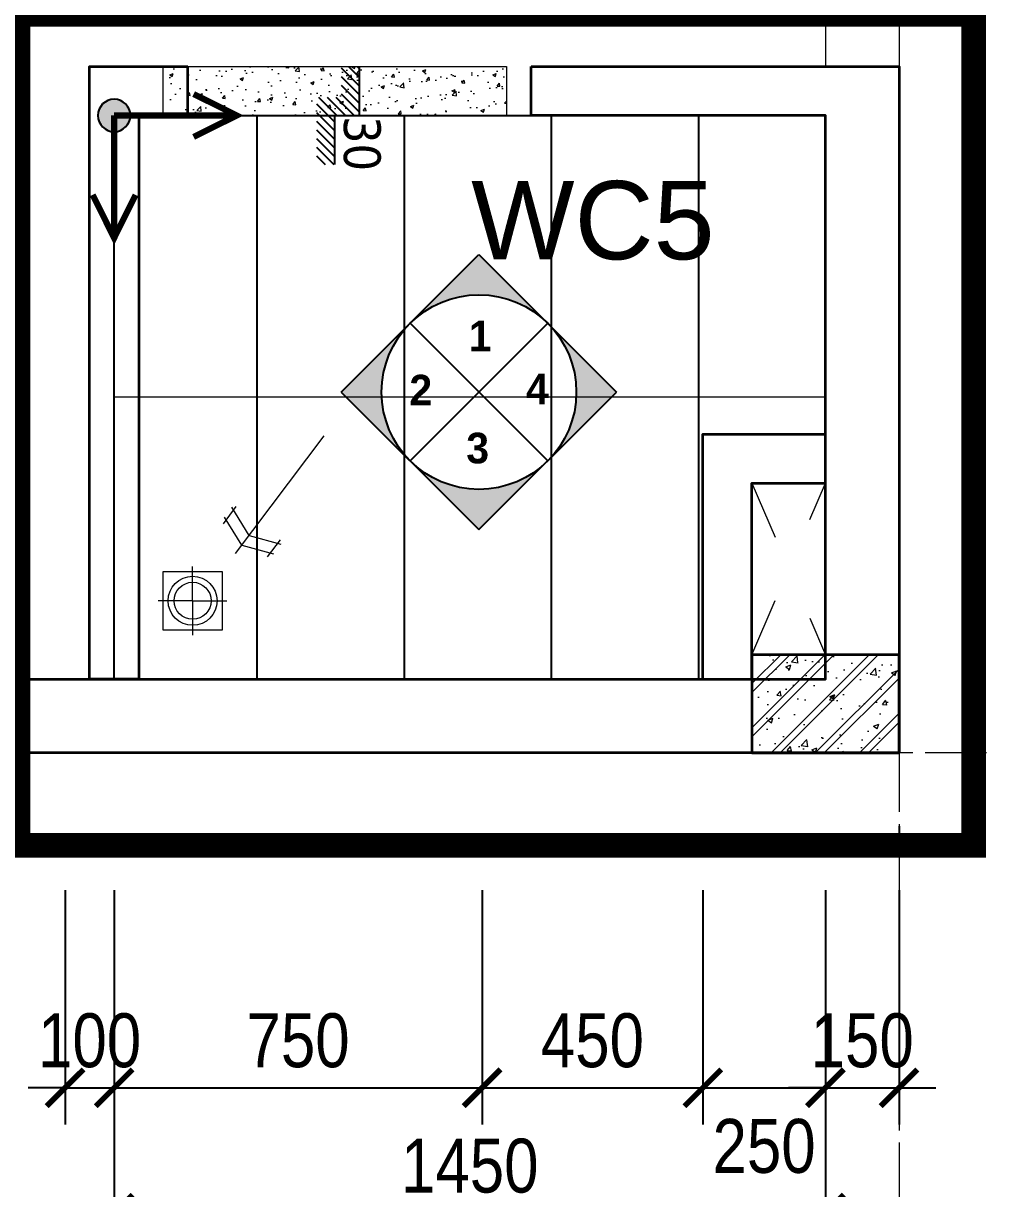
# Model space of a CAD drawing. Header units: inches. Extents: x 236662 to 497023, y -248575 to 81795.
# Drawn here: x 289323 to 291289, y -227808 to -225431 of the extents above; entities that cross this region are included whole.
import ezdxf
from ezdxf.enums import TextEntityAlignment as Align
from ezdxf.xclip import XClip

# ---------------------------------------------------------------- set-up
doc = ezdxf.new("R2010")
doc.units = ezdxf.units.IN
doc.header["$LTSCALE"] = 10
doc.header["$MEASUREMENT"] = 0
doc.header["$XCLIPFRAME"] = 2
for name, pattern in [('ACAD_ISO02W100', [15, 12, -3]), ('ACAD_ISO03W100', [30, 12, -18]), ('CENTER', [2, 1.25, -0.25, 0.25, -0.25]), ('DASHED2', [0.375, 0.25, -0.125])]:
    doc.linetypes.add(name, pattern=pattern)
for name, color, linetype in [('01. HP_TEXT', 9, 'Continuous'), ('04. HP_CUA', 153, 'Continuous'), ('07. HP_KY HIEU', 43, 'Continuous'), ('08. HP_DIM', 118, 'Continuous'), ('12. HP_NET KHUAT', 25, 'ACAD_ISO03W100'), ('hach', 7, 'Continuous')]:
    doc.layers.add(name, color=color, linetype=linetype)
for name, color, linetype, lineweight in [('02. HP_BE TONG', 1, 'Continuous', 35), ('03. HP_TUONG', 2, 'Continuous', 35), ('05. HP_TRUC', 251, 'CENTER', 5), ('06. HP_THAY 1', 134, 'Continuous', 15), ('06. HP_THAY 2', 147, 'Continuous', 13), ('09_HP_HATCH', 8, 'Continuous', 5), ('14. HP_OPENING', 250, 'ACAD_ISO03W100', 5), ('9', 8, 'Continuous', 5), ('GHICHU', 7, 'Continuous', 9), ('N KHUAT', 8, 'Continuous', 5)]:
    doc.layers.add(name, color=color, linetype=linetype, lineweight=lineweight)
doc.styles.add('AVO', font='VNI-Avo-Bold.TTF')
doc.styles.add('BAOANNOTE', font='Arial.ttf', dxfattribs={"width": 0.8})
doc.styles.get("Standard").update_dxf_attribs({"font": 'Arial.ttf'})
doc.styles.add('Tahoma', font='Tahoma.ttf')
doc.styles.add('TEXT (none)', font='Arial.ttf')
doc.styles.add('text2', font='VHELVCN.TTF')
doc.dimstyles.new('AL-100', dxfattribs={"dimtxt": 220, "dimasz": 150, "dimexe": 150, "dimexo": 150, "dimgap": 80, "dimtad": 1, "dimdec": 0, "dimzin": 9, "dimtxsty": 'text2', "dimblk": 'ARCHTICK', "dimcen": 1, "dimdle": 150, "dimclrd": 256, "dimclre": 256, "dimclrt": 7, "dimadec": 0, "dimazin": 0, "dimtfac": 1, "dimtdec": 0, "dimtix": 1, "dimtmove": 2, "dimatfit": 3, "dimldrblk": 'ARCHTICK', "dimfxl": 1, "dimtolj": 1, "dimtzin": 0, "dimlwd": -1, "dimlwe": -1, "dimarcsym": 0})
doc.dimstyles.new('AL-100 (1-50)', dxfattribs={"dimscale": 0.5, "dimtxt": 220, "dimasz": 150, "dimexe": 150, "dimexo": 150, "dimgap": 80, "dimtad": 1, "dimdec": 0, "dimzin": 9, "dimtxsty": 'text2', "dimblk": 'ARCHTICK', "dimcen": 1, "dimdle": 150, "dimclrd": 256, "dimclre": 256, "dimclrt": 7, "dimadec": 0, "dimazin": 0, "dimtfac": 1, "dimtdec": 0, "dimtix": 1, "dimtmove": 2, "dimatfit": 3, "dimldrblk": 'ARCHTICK', "dimfxl": 1, "dimtolj": 1, "dimtzin": 0, "dimlwd": -1, "dimlwe": -1, "dimarcsym": 0})

# ---------------------------------------------------------------- blocks, each defined once
blk = doc.blocks.new('Level mark - Plan 2')
blk.add_lwpolyline([(12.52534868701946, 0.4000000000000022), (12.52534868701946, 3.600000000000004), (4.641523464083547, 3.600000000000004), (4.641523464083547, 0.4000000000000022)], close=True)
at = {"style": 'BAOANNOTE', "flags": 8}
blk.add_attdef('FL%%P0.000', text='', height=2, dxfattribs=at).set_placement((9, 2.000000000000003), align=Align.MIDDLE_CENTER)
blk = doc.blocks.new('_ArchTick')
at = {"color": 0, "linetype": 'ByBlock', "const_width": 0.15}
blk.add_lwpolyline([(-0.5, -0.5), (0.5, 0.5)], dxfattribs=at)
blk = doc.blocks.new('*D1331')
at = {"layer": '08. HP_DIM', "transparency": 16777216}
for p, q in [((-9550.000000000584, -3750), (-9550.000000000584, -4615.964953307645)), ((-5450.000000000581, -3750), (-5450.000000000581, -4615.964953307645)), ((-9700.000000000584, -4465.964953307644), (-5300.000000000582, -4465.964953307644))]:
    blk.add_line(p, q, dxfattribs=at)
at = {"layer": 'Defpoints', "color": 0, "transparency": 16777216}
for p in [(-9550.000000000584, -3600), (-5450.000000000581, -3600), (-5450.000000000581, -4465.964953307644)]:
    blk.add_point(p, dxfattribs=at)
at = {"layer": '08. HP_DIM', "transparency": 16777216, "xscale": 150, "yscale": 150, "zscale": 150, "rotation": 180}
blk.add_blockref('_ArchTick', (-9550.000000000584, -4465.964953307644), dxfattribs=at)
at = {"layer": '08. HP_DIM', "transparency": 16777216, "xscale": 150, "yscale": 150, "zscale": 150}
blk.add_blockref('_ArchTick', (-5450.000000000581, -4465.964953307644), dxfattribs=at)
at = {"layer": '08. HP_DIM', "color": 7, "transparency": 16777216, "insert": (-7500.000000000582, -4273.618286640978), "char_height": 220, "attachment_point": 5, "style": 'text2'}
blk.add_mtext('\\A1;4100', dxfattribs=at)
blk = doc.blocks.new('*D1332')
at = {"layer": '08. HP_DIM', "transparency": 16777216}
for p, q in [((-5450.000000000581, -3750), (-5450.000000000581, -4610.080679256586)), ((-9.2e-15, -3750), (-6.18e-14, -4610.080679256586)), ((-5600.000000000582, -4460.080679256585), (149.9999999999999, -4460.080679256585))]:
    blk.add_line(p, q, dxfattribs=at)
at = {"layer": 'Defpoints', "color": 0, "transparency": 16777216}
for p in [(-5450.000000000581, -3600), (0, -3600), (-5.27e-14, -4460.080679256585)]:
    blk.add_point(p, dxfattribs=at)
at = {"layer": '08. HP_DIM', "transparency": 16777216, "xscale": 150, "yscale": 150, "zscale": 150, "rotation": 180}
blk.add_blockref('_ArchTick', (-5450.000000000581, -4460.080679256585), dxfattribs=at)
at = {"layer": '08. HP_DIM', "transparency": 16777216, "xscale": 150, "yscale": 150, "zscale": 150}
blk.add_blockref('_ArchTick', (-5.27e-14, -4460.080679256585), dxfattribs=at)
at = {"layer": '08. HP_DIM', "color": 7, "transparency": 16777216, "insert": (-2725.000000000291, -4267.734012589919), "char_height": 220, "attachment_point": 5, "style": 'text2'}
blk.add_mtext('\\A1;5450', dxfattribs=at)
blk = doc.blocks.new('*D1333')
at = {"layer": '08. HP_DIM', "transparency": 16777216}
for p, q in [((-14999.99999999994, -3750), (-14999.99999999994, -5072.91473308351)), ((-9.2e-15, -3750), (-9.02e-14, -5072.91473308351)), ((-15149.99999999994, -4922.91473308351), (149.9999999999999, -4922.91473308351))]:
    blk.add_line(p, q, dxfattribs=at)
at = {"layer": 'Defpoints', "color": 0, "transparency": 16777216}
for p in [(-14999.99999999994, -3600), (0, -3600), (-8.100000000000001e-14, -4922.91473308351)]:
    blk.add_point(p, dxfattribs=at)
at = {"layer": '08. HP_DIM', "transparency": 16777216, "xscale": 150, "yscale": 150, "zscale": 150, "rotation": 180}
blk.add_blockref('_ArchTick', (-14999.99999999994, -4922.91473308351), dxfattribs=at)
at = {"layer": '08. HP_DIM', "transparency": 16777216, "xscale": 150, "yscale": 150, "zscale": 150}
blk.add_blockref('_ArchTick', (-8.100000000000001e-14, -4922.91473308351), dxfattribs=at)
at = {"layer": '08. HP_DIM', "color": 7, "transparency": 16777216, "insert": (-8000.000000000524, -4730.568066416831), "char_height": 220, "attachment_point": 5, "style": 'text2'}
blk.add_mtext('\\A1;15000', dxfattribs=at)
blk = doc.blocks.new('*D1334')
at = {"layer": '08. HP_DIM', "transparency": 16777216}
for p, q in [((-14999.99999999994, -3750), (-14999.99999999994, -4615.964953307645)), ((-9550.000000000584, -3750), (-9550.000000000584, -4615.964953307645)), ((-9400.000000000584, -4465.964953307644), (-15149.99999999994, -4465.964953307644))]:
    blk.add_line(p, q, dxfattribs=at)
at = {"layer": 'Defpoints', "color": 0, "transparency": 16777216}
for p in [(-14999.99999999994, -3600), (-9550.000000000584, -3600), (-14999.99999999994, -4465.964953307644)]:
    blk.add_point(p, dxfattribs=at)
at = {"layer": '08. HP_DIM', "transparency": 16777216, "xscale": 150, "yscale": 150, "zscale": 150, "rotation": 180}
blk.add_blockref('_ArchTick', (-14999.99999999994, -4465.964953307644), dxfattribs=at)
at = {"layer": '08. HP_DIM', "transparency": 16777216, "xscale": 150, "yscale": 150, "zscale": 150}
blk.add_blockref('_ArchTick', (-9550.000000000584, -4465.964953307644), dxfattribs=at)
at = {"layer": '08. HP_DIM', "color": 7, "transparency": 16777216, "insert": (-12275.00000000026, -4273.618286640978), "char_height": 220, "attachment_point": 5, "style": 'text2'}
blk.add_mtext('\\A1;5450', dxfattribs=at)
blk = doc.blocks.new('COT')
at = {"layer": '09_HP_HATCH'}
h = blk.add_hatch(dxfattribs=at)
h.set_pattern_fill('CHAU-01', color=256, scale=15, pattern_type=2)
h.set_pattern_definition([(50, (-55276.96531282458, -37444.20155818248), (107.589027390113, -9.412820247389265), [11.25, -123.75]), (355, (-55276.96531282458, -37444.20155818248), (-20.81270004195, 112.8288200550017), [9, -99]), (100.4514, (-55267.99956082458, -37444.98595918248), (86.77640725710323, 103.415931309143), [9.5610285, -105.1713168]), (46.1842, (-55276.96531282458, -37414.20155818248), (160.0861572938466, -24.82785214935271), [16.875, -185.625]), (96.6356, (-55263.62480107458, -37416.27055423248), (140.1994058323055, 146.1176806350662), [14.3415432, -157.75695]), (351.1842000000001, (-55276.96531282458, -37414.20155818248), (140.1992917700441, 146.1177901387987), [13.5, -148.5]), (21, (-55261.96531282458, -37421.70155818248), (89.53605781776925, -60.39283359980082), [11.25, -123.75]), (326, (-55261.96531282458, -37421.70155818248), (36.49729978823726, 108.7725067570279), [9, -99]), (71.45140000000002, (-55254.50397787459, -37426.73429908248), (126.0333942872235, 48.37957450649287), [9.5610285, -105.1713168]), (37.50000000000001, (-55276.96531282458, -37444.20155818248), (1.8239782975936, 49.93407807469672), [0, -97.8, 0, -100.5, 0, -99.375]), (7.499999999999999, (-55276.96531282458, -37444.20155818248), (39.46043061632229, 59.16175678235403), [0, -57.3, 0, -95.55, 0, -37.875]), (327.5, (-55310.41531282458, -37444.20155818248), (80.07336542586135, -3.383230760156963), [0, -37.5, 0, -117, 0, -155.25]), (317.5, (-55325.41531282458, -37444.20155818248), (87.47792540135794, 15.01574734984766), [0, -48.75, 0, -77.69999999999997, 0, -110.25]), (45, (-55276.96531282458, -37444.20155818248), (-45.07805730064239, 45.07805730064239), []), (45, (-55276.96531282458, -37425.82655818248), (-45.07805730064239, 45.07805730064239), [])])
h.paths.add_polyline_path([(0, -200), (300, -200), (300, 0), (0, 0)])
at = {"layer": '02. HP_BE TONG'}
blk.add_lwpolyline([(0, -200), (300, -200), (300, 0), (0, 0)], close=True, dxfattribs=at)
blk = doc.blocks.new('ádasdwdczxzc')
at = {"layer": '03. HP_TUONG'}
for p in [(-15000, 3599.999999999993), (-9750, 3599.999999999993), (-5550, 3599.999999999993), (-300, 3599.999999999993), (-15000, 199.9999999999927), (-9750, 199.9999999999927), (-5550, 199.9999999999927), (-300, 199.9999999999927)]:
    blk.add_blockref('COT', p, dxfattribs=at)
blk = doc.blocks.new('*D1335')
at = {"layer": '08. HP_DIM', "transparency": 16777216}
for p, q in [((1483.863737072679, 150.0000000000003), (1483.863737072679, -3750.000000000002)), ((149.9999999994179, 2.41e-14), (1633.863737072679, 2.627e-13)), ((149.9999999994179, -3600.000000000002), (1633.86373707268, -3600.000000000001))]:
    blk.add_line(p, q, dxfattribs=at)
at = {"layer": 'Defpoints', "color": 0, "transparency": 16777216}
for p in [(-5.820766e-10, 0), (-5.820766e-10, -3600.000000000002), (1483.863737072679, -3600.000000000001)]:
    blk.add_point(p, dxfattribs=at)
at = {"layer": '08. HP_DIM', "transparency": 16777216, "xscale": 150, "yscale": 150, "zscale": 150}
for p, rotation in [((1483.863737072679, 2.386e-13), 90), ((1483.863737072679, -3600.000000000001), 270)]:
    blk.add_blockref('_ArchTick', p, dxfattribs=dict(at, rotation=rotation))
at = {"layer": '08. HP_DIM', "color": 7, "transparency": 16777216, "insert": (1291.517070406012, -1800), "char_height": 220, "attachment_point": 5, "rotation": 90, "style": 'text2'}
blk.add_mtext('\\A1;3600', dxfattribs=at)
blk = doc.blocks.new('Step Symbol - Metric')
h = blk.add_hatch()
h.set_pattern_fill('_USER', color=0, angle=45, style=0, pattern_type=0)
h.set_pattern_definition([(45, (0, 4), (-0.7071067811865475, 0.7071067811865476), [])])
h.paths.add_polyline_path([(8, 0), (8, -3), (-3, -3), (-3, 1), (-8, 1), (-8, 4), (0, 4), (0, 0)])
at = {"color": 0}
blk.add_lwpolyline([(8, 0), (0, 0), (0, 4), (-8, 4)], dxfattribs=at)
blk.add_attdef('Step', (2, 2), '', height=3, dxfattribs=at)
blk = doc.blocks.new('*U1315')
for p, q in [((105, 100), (592.4999999999998, 100.0000000000082)), ((732.4999999999999, 100.0000000000082), (1219.999999999999, 100.0000000000163)), ((105, 65), (592.4999999999998, 65.00000000000819)), ((732.4999999999999, 65.00000000000819), (1219.999999999999, 65.00000000001637)), ((50, 0), (1275, 1.63709e-11))]:
    blk.add_line(p, q)
for points in [[(50, 65), (50, 0), (0, 0), (0, 100), (35, 100), (35, 65)], [(95, 78.5), (105, 78.5), (105, 65), (35, 65), (35, 100), (105, 100), (105, 86.5), (95, 86.5)], [(662.4999999999999, 65.00000000000819), (592.4999999999998, 65.00000000000819), (592.4999999999998, 78.50000000000819), (602.4999999999998, 78.50000000000819), (602.4999999999998, 86.50000000000819), (592.4999999999998, 86.50000000000819), (592.4999999999998, 100.0000000000082), (662.4999999999999, 100.0000000000082)], [(722.4999999999997, 78.50000000000819), (732.4999999999999, 78.50000000000819), (732.4999999999999, 65.00000000000819), (662.4999999999999, 65.00000000000819), (662.4999999999999, 100.0000000000082), (732.4999999999999, 100.0000000000082), (732.4999999999999, 86.50000000000819), (722.4999999999997, 86.50000000000819)], [(1290, 65.00000000001637), (1219.999999999999, 65.00000000001637), (1219.999999999999, 78.50000000001637), (1229.999999999999, 78.50000000001637), (1229.999999999999, 86.50000000001639), (1219.999999999999, 86.50000000001639), (1219.999999999999, 100.0000000000163), (1290, 100.0000000000163)], [(1275, 65.00000000001637), (1275, 1.63709e-11), (1325, 1.63709e-11), (1325, 100.0000000000163), (1290, 100.0000000000163), (1290, 65.00000000001637)]]:
    blk.add_lwpolyline(points, close=True)
at = {"color": 8}
for points in [[(95, 86.5), (95, 78.5), (602.4999999999998, 78.50000000000819), (602.4999999999998, 86.50000000000819)], [(722.4999999999997, 86.50000000000819), (722.4999999999997, 78.50000000000819), (1229.999999999999, 78.50000000001637), (1229.999999999999, 86.50000000001639)]]:
    blk.add_lwpolyline(points, close=True, dxfattribs=at)
blk = doc.blocks.new('*D874')
at = {"layer": '08. HP_DIM', "transparency": 16777216}
for p, q in [((289408.5469782702, -227199.2480969434), (289408.5469782702, -227677.2041119646)), ((289508.5469782701, -227199.2480969434), (289508.5469782701, -227677.2041119646)), ((289408.5469782702, -227602.2041119646), (289333.5469782702, -227602.2041119646)), ((289408.5469782702, -227602.2041119646), (289508.5469782701, -227602.2041119646)), ((289508.5469782701, -227602.2041119646), (289583.5469782701, -227602.2041119646))]:
    blk.add_line(p, q, dxfattribs=at)
at = {"layer": 'Defpoints', "color": 0, "transparency": 16777216}
for p in [(289408.5469782702, -227124.2480969434), (289508.5469782701, -227124.2480969434), (289508.5469782701, -227602.2041119646)]:
    blk.add_point(p, dxfattribs=at)
at = {"layer": '08. HP_DIM', "transparency": 16777216, "xscale": 75, "yscale": 75, "zscale": 75}
blk.add_blockref('_ArchTick', (289408.5469782702, -227602.2041119646), dxfattribs=at)
at = {"layer": '08. HP_DIM', "transparency": 16777216, "xscale": 75, "yscale": 75, "zscale": 75, "rotation": 180}
blk.add_blockref('_ArchTick', (289508.5469782701, -227602.2041119646), dxfattribs=at)
at = {"layer": '08. HP_DIM', "color": 7, "transparency": 16777216, "insert": (289458.5469782701, -227506.0307786313), "char_height": 110, "attachment_point": 5, "style": 'text2'}
blk.add_mtext('\\A1;100', dxfattribs=at)
blk = doc.blocks.new('*D875')
at = {"layer": '08. HP_DIM', "transparency": 16777216}
for p, q in [((289508.5469782701, -227199.2480969434), (289508.5469782701, -227677.2041119646)), ((290258.5469782758, -227199.2480969434), (290258.5469782758, -227677.2041119646)), ((289433.5469782701, -227602.2041119646), (290333.5469782758, -227602.2041119646))]:
    blk.add_line(p, q, dxfattribs=at)
at = {"layer": 'Defpoints', "color": 0, "transparency": 16777216}
for p in [(289508.5469782701, -227124.2480969434), (290258.5469782758, -227124.2480969434), (290258.5469782758, -227602.2041119646)]:
    blk.add_point(p, dxfattribs=at)
at = {"layer": '08. HP_DIM', "transparency": 16777216, "xscale": 75, "yscale": 75, "zscale": 75, "rotation": 180}
blk.add_blockref('_ArchTick', (289508.5469782701, -227602.2041119646), dxfattribs=at)
at = {"layer": '08. HP_DIM', "transparency": 16777216, "xscale": 75, "yscale": 75, "zscale": 75}
blk.add_blockref('_ArchTick', (290258.5469782758, -227602.2041119646), dxfattribs=at)
at = {"layer": '08. HP_DIM', "color": 7, "transparency": 16777216, "insert": (289883.5469782729, -227506.0307786313), "char_height": 110, "attachment_point": 5, "style": 'text2'}
blk.add_mtext('\\A1;750', dxfattribs=at)
blk = doc.blocks.new('*D864')
at = {"layer": '08. HP_DIM', "transparency": 16777216}
for p, q in [((290258.5469782758, -227199.2480969434), (290258.5469782758, -227677.2041119646)), ((290708.5469782777, -227199.2480969434), (290708.5469782777, -227677.2041119646)), ((290183.5469782758, -227602.2041119646), (290783.5469782777, -227602.2041119646))]:
    blk.add_line(p, q, dxfattribs=at)
at = {"layer": 'Defpoints', "color": 0, "transparency": 16777216}
for p in [(290258.5469782758, -227124.2480969434), (290708.5469782777, -227124.2480969434), (290708.5469782777, -227602.2041119646)]:
    blk.add_point(p, dxfattribs=at)
at = {"layer": '08. HP_DIM', "transparency": 16777216, "xscale": 75, "yscale": 75, "zscale": 75, "rotation": 180}
blk.add_blockref('_ArchTick', (290258.5469782758, -227602.2041119646), dxfattribs=at)
at = {"layer": '08. HP_DIM', "transparency": 16777216, "xscale": 75, "yscale": 75, "zscale": 75}
blk.add_blockref('_ArchTick', (290708.5469782777, -227602.2041119646), dxfattribs=at)
at = {"layer": '08. HP_DIM', "color": 7, "transparency": 16777216, "insert": (290483.5469782767, -227506.0307786313), "char_height": 110, "attachment_point": 5, "style": 'text2'}
blk.add_mtext('\\A1;450', dxfattribs=at)
blk = doc.blocks.new('*D865')
at = {"layer": '08. HP_DIM', "transparency": 16777216}
for p, q in [((290708.5469782777, -227199.2480969434), (290708.5469782777, -227677.2041119646)), ((290958.5469782777, -227199.2480969434), (290958.5469782777, -227677.2041119646)), ((290633.5469782777, -227602.2041119646), (291033.5469782777, -227602.2041119646))]:
    blk.add_line(p, q, dxfattribs=at)
at = {"layer": 'Defpoints', "color": 0, "transparency": 16777216}
for p in [(290708.5469782777, -227124.2480969434), (290958.5469782777, -227124.2480969434), (290958.5469782777, -227602.2041119646)]:
    blk.add_point(p, dxfattribs=at)
at = {"layer": '08. HP_DIM', "transparency": 16777216, "xscale": 75, "yscale": 75, "zscale": 75, "rotation": 180}
blk.add_blockref('_ArchTick', (290708.5469782777, -227602.2041119646), dxfattribs=at)
at = {"layer": '08. HP_DIM', "transparency": 16777216, "xscale": 75, "yscale": 75, "zscale": 75}
blk.add_blockref('_ArchTick', (290958.5469782777, -227602.2041119646), dxfattribs=at)
at = {"layer": '08. HP_DIM', "color": 7, "transparency": 16777216, "insert": (290833.5469782777, -227721.533784958), "char_height": 110, "attachment_point": 5, "style": 'text2'}
blk.add_mtext('\\A1;250', dxfattribs=at)
blk = doc.blocks.new('*D866')
at = {"layer": '08. HP_DIM', "transparency": 16777216}
for p, q in [((290958.5469782777, -227199.2480969434), (290958.5469782777, -227677.2041119646)), ((291108.5469782777, -227199.2480969434), (291108.5469782777, -227677.2041119646)), ((290958.5469782777, -227602.2041119646), (290883.5469782777, -227602.2041119646)), ((290958.5469782777, -227602.2041119646), (291108.5469782777, -227602.2041119646)), ((291108.5469782777, -227602.2041119646), (291183.5469782777, -227602.2041119646))]:
    blk.add_line(p, q, dxfattribs=at)
at = {"layer": 'Defpoints', "color": 0, "transparency": 16777216}
for p in [(290958.5469782777, -227124.2480969434), (291108.5469782777, -227124.2480969434), (291108.5469782777, -227602.2041119646)]:
    blk.add_point(p, dxfattribs=at)
at = {"layer": '08. HP_DIM', "transparency": 16777216, "xscale": 75, "yscale": 75, "zscale": 75}
blk.add_blockref('_ArchTick', (290958.5469782777, -227602.2041119646), dxfattribs=at)
at = {"layer": '08. HP_DIM', "transparency": 16777216, "xscale": 75, "yscale": 75, "zscale": 75, "rotation": 180}
blk.add_blockref('_ArchTick', (291108.5469782777, -227602.2041119646), dxfattribs=at)
at = {"layer": '08. HP_DIM', "color": 7, "transparency": 16777216, "insert": (291033.5469782777, -227506.0307786313), "char_height": 110, "attachment_point": 5, "style": 'text2'}
blk.add_mtext('\\A1;150', dxfattribs=at)
blk = doc.blocks.new('*D867')
at = {"layer": '08. HP_DIM', "transparency": 16777216}
for p, q in [((289508.5469782701, -227199.2480969434), (289508.5469782701, -227932.881685802)), ((290958.5469782777, -227199.2480969434), (290958.5469782777, -227932.881685802)), ((289433.5469782701, -227857.881685802), (291033.5469782777, -227857.881685802))]:
    blk.add_line(p, q, dxfattribs=at)
at = {"layer": 'Defpoints', "color": 0, "transparency": 16777216}
for p in [(289508.5469782701, -227124.2480969434), (290958.5469782777, -227124.2480969434), (290958.5469782777, -227857.881685802)]:
    blk.add_point(p, dxfattribs=at)
at = {"layer": '08. HP_DIM', "transparency": 16777216, "xscale": 75, "yscale": 75, "zscale": 75, "rotation": 180}
blk.add_blockref('_ArchTick', (289508.5469782701, -227857.881685802), dxfattribs=at)
at = {"layer": '08. HP_DIM', "transparency": 16777216, "xscale": 75, "yscale": 75, "zscale": 75}
blk.add_blockref('_ArchTick', (290958.5469782777, -227857.881685802), dxfattribs=at)
at = {"layer": '08. HP_DIM', "color": 7, "transparency": 16777216, "insert": (290233.5469782739, -227761.7083524687), "char_height": 110, "attachment_point": 5, "style": 'text2'}
blk.add_mtext('\\A1;1450', dxfattribs=at)
blk = doc.blocks.new('DINHVIGACH')
at = {"linetype": 'Continuous'}
h = blk.add_hatch(color=256, dxfattribs=at)
edge = h.paths.add_edge_path()
edge.add_ellipse((0, 0), major_axis=(132.5006134240626, 0.003398560504562401), ratio=0.9999999985443762, start_angle=-0.0014696020534756826, end_angle=359.9985303979465, ccw=False)
at = {"const_width": 50}
for points in [[(648.1379094845253, 175.0563101671431), (1000.00000145529, 0), (648.1379094845253, -175.0563101671431)], [(0, 0), (1000.00000145529, 0)], [(0, -999.99999999968), (0, 0)], [(-175.0563104219545, -648.1379085410881), (0, -999.99999999968), (175.0563104219545, -648.1379085410881)]]:
    blk.add_lwpolyline(points, dxfattribs=at)
at = {"extrusion": (0, 0, -0.9999999999999999)}
blk.add_ellipse((0, 0), major_axis=(132.5006134240513, 0.003398560504562001), ratio=0.9999999985443762, start_param=2.56493945268e-05, end_param=6.283210956574111, dxfattribs=at)
blk = doc.blocks.new('Pheuthu')
at = {"color": 8}
for q in [(0, 70), (-70, 0), (70, 0), (0, -70)]:
    blk.add_line((0, 0), q, dxfattribs=at)
for points in [[(87.57031599101504, 96.62857727607731), (268.2870210277148, 336.7199783926544)], [(62.68169111248996, 157.0977087162229), (88.99204504831353, 192.0523618510346)], [(115.1406319824835, 133.2571545520026), (80.23990118123206, 190.8174619656503)], [(100.1061440180702, 113.2830670462364), (65.20541321774557, 170.8433744597919)], [(115.1406319824835, 133.2571545520026), (180.1103387088082, 115.6450221497924)], [(152.5650848880638, 89.4425128820161), (178.8754388238873, 124.3971660168277)], [(100.1061440180702, 113.2830670462364), (165.0758507453218, 95.67093464393423)]]:
    blk.add_lwpolyline(points)
blk.add_lwpolyline([(60, 60.0000000000291), (60, -59.9999999999709), (-60, -59.9999999999709), (-60, 60.0000000000291)], close=True)
at = {"color": 8, "linetype": 'Continuous'}
for radius in [50, 37.73745916964453]:
    blk.add_circle((0, 0), radius, dxfattribs=at)
blk = doc.blocks.new('HUONG NHIN')
at = {"layer": '09_HP_HATCH', "linetype": 'Continuous'}
h = blk.add_hatch(color=256, dxfattribs=at)
h.paths.add_polyline_path([(0, 1122.532015133649), (-561.2660075668244, 561.2660075667081, -0.4142135623730951), (561.2660075668244, 561.2660075667081)])
h.paths.add_polyline_path([(-561.2660075668244, 561.2660075667081), (-1122.532015133649, 0), (-561.2660075668244, -561.2660075669409, -0.198912367379658), (-793.75, -1.164153e-10, -0.198912367379658)])
h.paths.add_polyline_path([(561.2660075668244, -561.2660075669409, -0.4142135623730951), (-561.2660075668244, -561.2660075669409), (0, -1122.532015133649)])
h.paths.add_polyline_path([(561.2660075668244, 561.2660075667081, -0.198912367379658), (793.75, -1.164153e-10, -0.198912367379658), (561.2660075668244, -561.2660075669409), (1122.532015133649, 0)])
at = {"linetype": 'Continuous'}
for points in [[(-1122.532015133649, 0), (0, 1122.532015133649)], [(0, 1122.532015133649), (1122.532015133649, 0)], [(-561.2660075668244, -561.2660075668244), (561.2660075668244, 561.2660075668244)], [(-561.2660075668244, 561.2660075668244), (561.2660075668244, -561.2660075668244)], [(-1122.532015133649, 0), (0, -1122.532015133649)], [(0, -1122.532015133649), (1122.532015133649, 0)]]:
    blk.add_lwpolyline(points, dxfattribs=at)
blk.add_circle((0, -1.164153e-10), 793.75, dxfattribs=at)
at = {"layer": '01. HP_TEXT', "linetype": 'Continuous', "style": 'AVO'}
blk.add_attdef('1', text='', height=250, dxfattribs=at).set_placement((9.59039823524654, 332.2937647502404), align=Align.CENTER)
for tag, p in [('2', (-567.5169786517507, -108.9565099842148)), ('3', (383.1455307849683, -100.4108153268462)), ('4', (-103.6804298111237, -581.458198807435))]:
    blk.add_attdef(tag, p, '', height=250, dxfattribs=at)
blk = doc.blocks.new('mb tang 4')
at = {"layer": '07. HP_KY HIEU'}
h = blk.add_hatch(color=256, dxfattribs=at)
h.dxf.hatch_style = 1
edge = h.paths.add_edge_path()
edge.add_arc((-8950.000000009952, -2500), 25, 0, 360)
at = {"layer": '09_HP_HATCH'}
h = blk.add_hatch(dxfattribs=at)
h.set_pattern_fill('AR-RROOF', color=256, scale=200, angle=45)
h.set_pattern_definition([(45, (-119701.9037364927, -32749.67108508817), (169.7056274847714, 452.5483399593904), [3000, -400, 1000, -200]), (45, (-119584.5240108157, -32490.87000317389), (-329.5117600329312, 46.66904755831214), [600, -66, 1200, -150]), (45, (-119751.4012111757, -32558.7522541678), (640.6387437550121, 830.1433611130068), [1600, -280, 800, -200])])
h.paths.add_polyline_path([(-149.9999999994179, -150), (-149.9999999994179, -1400.000000001513), (-850.0000000066358, -1400.000000001513), (-850.0000000066358, -150)])
at = {"layer": '03. HP_TUONG'}
for p, q in [((-10800.00000000669, -1120.0000040062), (-10800.00000000623, -1220.0000040062)), ((-5550.00000001007, -1742.500000002153), (-5450.000000010186, -1742.500000001571)), ((-1450.000000008207, -2300.000000003958), (-1450.000000006752, -2200.000000007334)), ((-750.0000000082654, -2300.000000002678), (-750.0000000067522, -2200.000000005879))]:
    blk.add_line(p, q, dxfattribs=at)
for points in [[(-4350.000000000523, 0), (-15000, 0), (-14999.99999999988, -1000), (-14899.99999999994, -1000), (-14900.00000000006, -150), (-4350.000000000523, -150)], [(-13399.9999999706, -665.0000000012877), (-13299.9999999706, -665.0000000012877), (-13299.99999996676, -150.0000000011059), (-13399.99999996676, -150.0000000011059)], [(-5550.000000035448, -150), (-5450.000000035448, -150), (-5450.000000035448, -450.0000000001164), (-5550.000000035448, -450.0000000001164)], [(-14900.00000000058, -1200), (-14800.00000000058, -1200), (-14800.00000000058, -1000), (-15000.00000000058, -1000), (-15000.00000000058, -1100)], [(-5550.000000020955, -1150.000000000465), (-5450.000000002154, -1150.000000000465), (-5449.999999999011, -1742.500000001571), (-5550.000000017812, -1742.500000001571)], [(-13399.99999998376, -2934.999999999826), (-13299.99999998376, -2934.999999999826), (-13299.99999996676, -3450), (-13399.99999996676, -3450)], [(-14900.00000000058, -3250), (-14800.00000000058, -3250), (-14800.00000000058, -3450), (-15000.00000000058, -3450), (-15000.00000000058, -3350)]]:
    blk.add_lwpolyline(points, close=True, dxfattribs=at)
for points in [[(-10999.99999999994, -3450.000003999099), (-11000.00000000855, -1120.000004007015), (-10800.00000000669, -1120.0000040062)], [(-9549.999986745883, -1220.000004002592), (-10100.00000000739, -1220.000004017202), (-10100.00000000739, -1120.000182515301), (-9450.00000000332, -1120.000182499178), (-9450.000000000524, -3449.999996000959), (-9549.999986737792, -3450.000003999099), (-9549.99998674047, -1220.000004002592)], [(-10899.99999999994, -3450.000003999099), (-10900.0000000082, -1220.000004006608), (-10800.00000000623, -1220.0000040062)], [(-750.0000000067522, -2200.000000005879), (0, -2200.000000004307), (0, -3600), (-15000, -3600), (-14999.99999999994, -3450), (-14849.99999999994, -3450), (-14850, -3450), (-150, -3450), (-150, -2300.000000001514), (-750.0000000082654, -2300.000000002678)], [(-1550.000000008265, -2300.000000004075), (-1550.000000008265, -2300.000000005588), (-1550.000000008207, -2300.000000007567), (-1550.000000007625, -3449.999999999767), (-1650.000000007509, -3450.000000000291), (-1650.000000008673, -2200.000000007742), (-1450.000000006752, -2200.000000007334)], [(-1450.000000008207, -2300.000000003958), (-1550.000000009255, -2300.000000004075)], [(-9850, -3450), (-9850.000000002154, -2950.000000000058), (-9550.000000007685, -2949.999999998953)], [(-400, -3450), (-400, -2950), (-150, -2950)], [(-9749.99999999942, -3449.999999999593), (-9750.000000001164, -3050.000000000291), (-9550.000000007336, -3049.999999999534)], [(-300, -3450), (-300, -3050), (-150, -3050)], [(-5550.000000009022, -3067.499999935884), (-5550.000000000582, -3450.000000001514), (-5449.999999996332, -3450.000000001514), (-5450.000000004831, -3067.50000001464), (-5550.000000009022, -3067.499999935884)]]:
    blk.add_lwpolyline(points, dxfattribs=at)
at = {"layer": '06. HP_THAY 1'}
for p, q in [((-8499.999999996218, -200), (-8499.999999996218, -1250)), ((-6500.000000002155, -1250), (-6500.000000002155, -200)), ((-8499.999999996218, -1250), (-6500.000000002155, -1250))]:
    blk.add_line(p, q, dxfattribs=at)
for points in [[(-15900, 30), (-16280, 30), (-16280, -2780), (-15900, -2780)], [(-15900, 0), (-15000.00000000011, 0), (-15000.00000000011, -100), (-15900, -100)], [(-9450.000000000584, -200), (-5550.000000035448, -200), (-5550.000000035448, -150), (-9450.000000000584, -150)], [(-5550.000000017812, -1742.500000001571), (-5450.000000013038, -1742.499999975494), (-5450.000000013038, -3067.499999988504), (-5550.000000017812, -3067.50000001464)], [(-6450.000000002038, -2200.000000012456), (-6450.000000002038, -2550), (-8549.999999995984, -2550), (-8549.999999995984, -2200.000000012456)], [(-8499.999999995982, -2250.000000012457), (-6500.000000002038, -2250.000000012457), (-6500.000000002038, -2500), (-8499.999999995982, -2500)], [(-16150, -2750), (-16050, -2750), (-16050, -3450), (-16150, -3450)], [(-16230, -3420), (-15000.00000000058, -3420), (-15000.00000000058, -3630), (-16230, -3630)]]:
    blk.add_lwpolyline(points, close=True, dxfattribs=at)
for points in [[(-4350.000000000523, 1.164153e-10), (0, 0), (0, -2200.000000004307)], [(-4350.000000000523, -149.9999999998836), (-150, -150), (-150, -2200.000000004307)], [(-8549.999999996217, -200), (-8549.999999996217, -1300), (-6450.000000002155, -1300), (-6450.00000000227, -200)]]:
    blk.add_lwpolyline(points, dxfattribs=at)
at = {"layer": '06. HP_THAY 2'}
for p, q in [((-9450.00000000332, -1120.000182499178), (-9450.00000000332, -150)), ((-8500.000000002852, -1300), (-8500.000000007974, -2200.000000012456)), ((-750.0000000082654, -2300.000000002678), (-1450.000000008207, -2300.000000003958))]:
    blk.add_line(p, q, dxfattribs=at)
for points in [[(-850.0000000066358, -150), (-149.9999999994179, -150), (-149.9999999994179, -1400.000000001513), (-850.0000000066358, -1400.000000001513)], [(-5550.000000035448, -450.0000000001164), (-5450.000000002154, -450.0000000001164), (-5450.000000002154, -1150.000000000465), (-5550.000000035448, -1150.000000000465)], [(-13299.9999999706, -665.0000000012877), (-13399.99999993568, -665.0000000012877), (-13399.99999993568, -2934.999999999826), (-13299.9999999706, -2934.999999999826)], [(-8250.000000002037, -2200), (-8250.000000002037, -1300), (-8000.000000002037, -1300), (-8000.000000002037, -2200)], [(-8000.000000002037, -2200), (-8000.000000002037, -1300), (-7750.000000002038, -1300), (-7750.000000002038, -2200)], [(-7750.000000002038, -2200), (-7750.000000002038, -1300), (-7500.000000002038, -1300), (-7500.000000002038, -2200)], [(-7500.000000002038, -2200), (-7500.000000002038, -1300), (-7250.000000002038, -1300), (-7250.000000002038, -2200)], [(-7250.000000002038, -2200), (-7250.000000002038, -1300), (-7000.000000002038, -1300), (-7000.000000002038, -2200)], [(-7000.000000002038, -2200), (-7000.000000002038, -1300), (-6750.000000002038, -1300), (-6750.000000002038, -2200)], [(-6750.000000002038, -2199.99999998766), (-6750.000000002038, -1299.99999998766), (-6500.000000002038, -1299.99999998766), (-6500.000000002038, -2199.99999998766)], [(-6450.000000002038, -2250), (-5550.000000002037, -2250), (-5550.000000002037, -2500), (-6450.000000002038, -2500)], [(-8500.000000002037, -3450), (-8500.000000002037, -2550), (-8250.000000002037, -2550), (-8250.000000002037, -3450)], [(-8250.000000002037, -3450), (-8250.000000002037, -2550), (-8000.000000002037, -2550), (-8000.000000002037, -3450)], [(-8000.000000002037, -3450), (-8000.000000002037, -2550), (-7750.000000002038, -2550), (-7750.000000002038, -3450)], [(-7750.000000002038, -3450), (-7750.000000002038, -2550), (-7500.000000002038, -2550), (-7500.000000002038, -3450)], [(-7500.000000002038, -3450), (-7500.000000002038, -2550), (-7250.000000002038, -2550), (-7250.000000002038, -3450)], [(-7250.000000002038, -3450), (-7250.000000002038, -2550), (-7000.000000002038, -2550), (-7000.000000002038, -3450)], [(-7000.000000002038, -3450), (-7000.000000002038, -2550), (-6750.000000002038, -2550), (-6750.000000002038, -3450)], [(-6750.000000002038, -3450), (-6750.000000002038, -2550), (-6500.000000002038, -2550), (-6500.000000002038, -3450)]]:
    blk.add_lwpolyline(points, close=True, dxfattribs=at)
for points in [[(-6450.000000002038, -2199.99999998766), (-6450.000000002038, -2250), (-5550.000000002037, -2250), (-5550.000000002037, -1150.000000000465)], [(-6500.000000001688, -1299.99999998766), (-6500.000000001396, -2199.99999998766)], [(-8550.000000006054, -2500), (-9450.000000006054, -2500), (-9450.000000006054, -3450.000000000233), (-8500.000000006054, -3450.000000000233), (-8500.000000006054, -2550.000000000233)], [(-6450.000000002038, -2500), (-5550.000000002037, -2500), (-5550.000000002037, -3450), (-6500.000000002038, -3450), (-6500.000000002038, -2550)], [(-6450.000000002038, -2500), (-6450.000000002038, -2550), (-6500.000000002038, -2550)]]:
    blk.add_lwpolyline(points, dxfattribs=at)
at = {"layer": '07. HP_KY HIEU', "linetype": 'DASHED2'}
blk.add_lwpolyline([(-8949.999999999825, -1750), (-8950.000000017753, -3000), (-6050.000000002037, -3000), (-6050.000000002037, -1750)], close=True, dxfattribs=at)
at = {"layer": '07. HP_KY HIEU'}
for points in [[(-6951.723592167082, -2187.263058645302), (-7328.084569587548, -2939.139393523801), (-7483.278209128126, -2849.538303958543), (-7234.875870234974, -3136.101548799023), (-7390.06950977567, -3046.500459233765), (-7859.790131135553, -3860.080440791906)], [(-6935.002847431286, -2196.916785119567), (-7321.017551325901, -2965.513864733919), (-7393.440460922953, -2923.700478382583), (-7145.038122029801, -3210.263723223121), (-7383.002491514024, -3072.874930443882), (-7843.069386399642, -3869.734167266172)]]:
    blk.add_lwpolyline(points, dxfattribs=at)
blk.add_circle((-8950.000000009952, -2500), 25, dxfattribs=at)
at = {"layer": '12. HP_NET KHUAT'}
blk.add_line((-4350.000000000523, -150), (-4350.000000000523, -3450), dxfattribs=at)
for points in [[(-16250, 0), (-15930, 0), (-15930, -2750), (-16250, -2750)], [(-16200, -3450), (-15000.00000000058, -3450), (-15000.00000000058, -3600), (-16200, -3600)]]:
    blk.add_lwpolyline(points, close=True, dxfattribs=at)
blk.add_lwpolyline([(-150.0000000087311, -1200.000000001513), (-650.0000000072177, -1200.000000002619), (-650.0000000072177, -150), (-550.0000000067521, -150), (-550.0000000067521, -1100.000000006053), (-150.0000000090804, -1100.000000005006)], dxfattribs=at)
at = {"layer": '14. HP_OPENING'}
for p, q in [((-8499.999999996218, -200), (-6500.000000002155, -1250)), ((-8499.999999996218, -1250), (-6500.000000002038, -200)), ((-8499.999999995982, -2250.000000012457), (-6500.000000002038, -2500)), ((-8499.999999995982, -2500), (-6500.000000002038, -2250.000000012457)), ((-9750.000000001164, -3050.000000000291), (-9550.000000000584, -3400)), ((-9749.999999999653, -3400), (-9550.000000007336, -3049.999999999534)), ((-300, -3050), (-150.0000000005821, -3400)), ((-300, -3400), (-150, -3050))]:
    blk.add_line(p, q, dxfattribs=at)
at = {"layer": 'N KHUAT', "linetype": 'Continuous', "const_width": 20}
blk.add_lwpolyline([(-8446.403161162569, -1865.525466363877), (-8500.000000007509, -1750), (-8439.413970755473, -1646.033781945705)], dxfattribs=at)
ref = blk.add_blockref('Level mark - Plan 2', (-3983.957031298429, -1789.06049325352), dxfattribs=dict(xscale=100, yscale=100, zscale=100))
ref.add_attrib('FL%%P0.000', 'FL:+9.761', dxfattribs={"height": 100, "style": 'BAOANNOTE'}).set_placement((-3083.957031298429, -1589.060493253521), align=Align.MIDDLE_CENTER)
ref = blk.add_blockref('Level mark - Plan 2', (-15669.25067923916, -2244.561779265699), dxfattribs=dict(xscale=100, yscale=100, zscale=100))
ref.add_attrib('FL%%P0.000', 'FL:+11.250', dxfattribs={"height": 100, "style": 'BAOANNOTE'}).set_placement((-14769.25067923916, -2044.5617792657), align=Align.MIDDLE_CENTER)
ref = blk.add_blockref('Level mark - Plan 2', (-13134.83051085821, -2285.685162387264), dxfattribs=dict(xscale=100, yscale=100, zscale=100))
ref.add_attrib('FL%%P0.000', 'FL:+11.300', dxfattribs={"height": 100, "style": 'BAOANNOTE'}).set_placement((-12234.83051085821, -2085.685162387264), align=Align.MIDDLE_CENTER)
at = {"layer": '04. HP_CUA', "rotation": 90}
blk.add_blockref('*U1315', (-5450.000000013038, -3067.500000001572), dxfattribs=at)
at = {"layer": '07. HP_KY HIEU'}
ref = blk.add_blockref('Step Symbol - Metric', (-5450.000000035448, -869.1118587442907), dxfattribs=dict(at, xscale=12.5, yscale=12.5, zscale=12.5))
ref.add_attrib('Step', '50', (-5449.041674010747, -850.6897635544302), dxfattribs={"layer": '0', "color": 7, "height": 75, "style": 'Tahoma'})
ref = blk.add_blockref('Step Symbol - Metric', (-13399.99999996967, -1837.080267795536), dxfattribs=dict(at, xscale=-12.5, yscale=12.5, zscale=12.5))
ref.add_attrib('Step', '50', (-13514.28942068881, -1818.658172605676), dxfattribs={"layer": '0', "color": 7, "height": 75, "style": 'Tahoma'})
ref = blk.add_blockref('Step Symbol - Metric', (-1150.000000008265, -2300.00000000326), dxfattribs=dict(at, xscale=12.5, yscale=12.5, zscale=12.5, rotation=270))
ref.add_attrib('Step', '30', (-1131.577904818346, -2300.958326027962), dxfattribs={"layer": '0', "color": 7, "height": 75, "rotation": 270, "style": 'Tahoma'})
at = {"layer": '08. HP_DIM'}
blk.add_blockref('ádasdwdczxzc', (-5.820766e-10, -3600), dxfattribs=at)
at = {"layer": '01. HP_TEXT', "style": 'TEXT (none)'}
for s, p in [('GIẶT PHƠI ', (-3704.547806514951, -1320.248968047788)), ('SÂN THƯỢNG', (-15532.79384080949, -1775.750254059967)), ('P.THỜ', (-12607.38400528754, -1816.873637181474)), ('KHO', (-10609.59419583058, -2491.47557510453)), ('WC5', (-872.2220694336573, -2593.508041568217))]:
    blk.add_text(s, height=159.8757443933733, dxfattribs=at).set_placement(p)
at = {"layer": 'GHICHU', "color": 0, "linetype": 'Continuous', "style": 'AVO'}
for s, p in [('21', (-8706.692942437658, -1497.806387135759)), ('19', (-8201.34950322163, -1497.806387135759)), ('17', (-7701.349503227452, -1497.806387135759)), ('15', (-7201.349503227452, -1497.806387135759)), ('13', (-6701.349503227452, -1497.806387135759)), ('11', (-5844.687358257768, -2476.248466999736)), ('1', (-9364.37779236876, -3399.436013758066)), ('3', (-8164.377792364744, -3399.436013753643)), ('7', (-7176.816268087191, -3390.142700167897)), ('9', (-6721.162122752226, -3387.853510978748)), ('5', (-7679.093266877752, -3403.463408092619))]:
    blk.add_text(s, height=121, dxfattribs=at).set_placement(p)
at = {"layer": '08. HP_DIM'}
dim = blk.add_linear_dim(base=(1483.863737072679, -3600.000000000001), p1=(-5.820766e-10, 0), p2=(-5.820766e-10, -3600), angle=90, dimstyle='AL-100', dxfattribs=at)
dim.commit()
dim.dimension.update_dxf_attribs({"geometry": '*D1335', "text_midpoint": (1291.517070406012, -1800)})
dim = blk.add_linear_dim(base=(-8.100000000000001e-14, -4922.91473308351), p1=(-14999.99999999994, -3600), p2=(0, -3600), dimstyle='AL-100', dxfattribs=at)
dim.commit()
dim.dimension.update_dxf_attribs({"geometry": '*D1333', "text_midpoint": (-8000.000000000524, -4730.568066416831), "dimtype": 128})
for base, p1, p2, picture, middle in [((-14999.99999999994, -4465.964953307644), (-9550.000000000584, -3600), (-14999.99999999994, -3600), '*D1334', (-12275.00000000026, -4273.618286640978)), ((-5450.000000000581, -4465.964953307644), (-9550.000000000584, -3600), (-5450.000000000581, -3600), '*D1331', (-7500.000000000582, -4273.618286640978)), ((-5.27e-14, -4460.080679256585), (-5450.000000000581, -3600), (0, -3600), '*D1332', (-2725.000000000291, -4267.734012589919))]:
    dim = blk.add_linear_dim(base=base, p1=p1, p2=p2, dimstyle='AL-100', dxfattribs=at)
    dim.commit()
    dim.dimension.update_dxf_attribs({"geometry": picture, "text_midpoint": middle})

msp = doc.modelspace()

# ---------------------------------------------------------------- hatches: boundary and pattern name
at = {"layer": '09_HP_HATCH'}
h = msp.add_hatch(dxfattribs=at)
h.set_pattern_fill('AR-CONC', color=8, scale=10)
h.set_pattern_definition([(50, (453.3165031560929, -38425.75084799825), (71.72601826007534, -6.27521349825951), [7.5, -82.5]), (355, (453.3165031560929, -38425.75084799825), (-13.8751333613, 75.21921337000119), [6, -66]), (100.45144446, (459.2936712560929, -38426.27378239825), (57.85088467271119, 68.94399909686294), [6.374019199999991, -70.1142111999999]), (46.1842, (453.3165031560929, -38405.75084799825), (106.7241330671572, -16.55192807930765), [11.25, -123.75]), (96.63563549000001, (462.210177656093, -38407.13017869825), (93.46619456742285, 97.41186007745505), [9.5610342, -105.1713759999999]), (351.1841639899999, (453.3165031560929, -38405.75084799825), (93.46619450547732, 97.41186002699905), [9, -99.0000001]), (21, (463.3165031560929, -38410.75084799825), (59.69070521184616, -40.26188906653388), [7.5, -82.5]), (326, (463.3165031560929, -38410.75084799825), (24.33153319215817, 72.5150045046853), [6, -66]), (71.45144474, (468.2907285560929, -38414.10600539825), (84.02223767299711, 32.25311528063539), [6.374019000000001, -70.11421120000001]), (37.50000000000001, (453.3165031560929, -38425.75084799825), (1.215985531729066, 33.28938538313115), [0, -65.19999999999999, 0, -67, 0, -66.25]), (7.499999999999999, (453.3165031560929, -38425.75084799825), (26.30695374421486, 39.44117118823603), [0, -38.2, 0, -63.7, 0, -25.25]), (327.5, (431.016503156093, -38425.75084799825), (53.3822436172409, -2.255487173437975), [0, -25, 0, -78, 0, -103.5]), (317.5, (421.0165031560929, -38425.75084799825), (58.31861693423861, 10.01049823323177), [0, -32.5, 0, -51.79999999999999, 0, -73.5])])
h.paths.add_polyline_path([(289608.5469782709, -225518.6455701051), (290308.5469782787, -225518.6455701051), (290308.5469782787, -225618.645570098), (289608.5469782709, -225618.645570098)])
h = msp.add_hatch(dxfattribs=at)
h.set_pattern_fill('_USER', color=8, scale=600, pattern_type=0)
h.set_pattern_definition([(0, (289099.8498004898, -187192.8947221008), (0, 600), [])])
h.paths.add_polyline_path([(289508.5469782695, -225618.6455701047), (290958.5469782777, -225618.6455701047), (290958.5469782777, -226268.6455700972), (290708.5469782777, -226268.6455700972), (290708.5469782777, -226768.6455700972), (289508.5469782701, -226768.6455700978)])
at = {"layer": 'hach'}
h = msp.add_hatch(dxfattribs=at)
h.set_pattern_fill('_USER', color=8, scale=300, angle=90, pattern_type=0)
h.set_pattern_definition([(90, (0, 0), (-300, 1.84e-14), [])])
h.paths.add_polyline_path([(289508.5469782695, -225618.6455701047), (290958.5469782777, -225618.6455701047), (290958.5469782777, -226268.6455700972), (290708.5469782777, -226268.6455700972), (290708.5469782777, -226768.6455700972), (289508.5469782701, -226768.6455700978)])

# ---------------------------------------------------------------- linework, layer by layer
at = {"layer": '05. HP_TRUC', "ltscale": 10}
for p, q in [((291108.5469782777, -225114.0735087624), (291108.5469782777, -227995.8164425656)), ((292086.8974756332, -226918.6455700972), (289026.694052773, -226918.6455700972))]:
    msp.add_line(p, q, dxfattribs=at)
at = {"layer": '06. HP_THAY 2'}
msp.add_lwpolyline([(289608.5469782709, -225518.6455701051), (290308.5469782787, -225518.6455701051), (290308.5469782787, -225618.645570098), (289608.5469782709, -225618.645570098)], close=True, dxfattribs=at)
at = {"layer": '07. HP_KY HIEU', "linetype": 'ACAD_ISO02W100', "ltscale": 5, "const_width": 50, "elevation": -6.307693845551874}
msp.add_lwpolyline([(289312.3589795484, -225412.5734363016), (291260.9547798643, -225412.5734363016), (291260.9547798643, -227107.5636035933), (289312.3589795484, -227107.5636035933)], close=True, dxfattribs=at)
at = {"layer": '08. HP_DIM'}
msp.add_lwpolyline([(289508.5469782695, -225618.6455701047), (290958.5469782777, -225618.6455701047), (290958.5469782777, -226268.6455700972), (290708.5469782777, -226268.6455700972), (290708.5469782777, -226768.6455700972), (289508.5469782701, -226768.6455700978)], close=True, dxfattribs=at)

# ---------------------------------------------------------------- block references
ref = msp.add_blockref('mb tang 4', (291108.5469782777, -223318.6455700971))
XClip(ref).set_block_clipping_path([(-1796.1879987292923, -3788.9180334961857), (152.40780158672715, -2093.9278662045836)])
at = {"layer": '07. HP_KY HIEU', "xscale": 0.25, "yscale": 0.25, "zscale": 0.25}
msp.add_blockref('DINHVIGACH', (289508.5469782695, -225618.6455701047), dxfattribs=at)
at = {"layer": '07. HP_KY HIEU'}
ref = msp.add_blockref('HUONG NHIN', (290252.30752064, -226182.9241767911), dxfattribs=dict(at, xscale=0.25, yscale=0.25, zscale=0.25))
ref.add_attrib('4', '3', (290226.3874131872, -226328.2887264929), dxfattribs={"layer": '0', "linetype": 'Continuous', "height": 62.5, "style": 'AVO'})
ref.add_attrib('3', '4', (290348.0939033362, -226208.0268806228), dxfattribs={"layer": '0', "linetype": 'Continuous', "height": 62.5, "style": 'AVO'})
ref.add_attrib('2', '2', (290110.4282759771, -226210.1633042871), dxfattribs={"layer": '0', "linetype": 'Continuous', "height": 62.5, "style": 'AVO'})
ref.add_attrib('1', '1', dxfattribs={"layer": '0', "linetype": 'Continuous', "height": 62.5, "style": 'AVO'}).set_placement((290254.7051201988, -226099.8507356035), align=Align.CENTER)
at = {"layer": '9', "ltscale": 50}
msp.add_blockref('Pheuthu', (289668.5469782701, -226608.6455700972), dxfattribs=at)

# ---------------------------------------------------------------- dimensions: what is measured, and where the dimension line sits
at = {"layer": '08. HP_DIM'}
for base, p1, p2, picture, middle in [((289508.5469782701, -227602.2041119646), (289408.5469782702, -227124.2480969434), (289508.5469782701, -227124.2480969434), '*D874', (289458.5469782701, -227506.0307786313)), ((290258.5469782758, -227602.2041119646), (289508.5469782701, -227124.2480969434), (290258.5469782758, -227124.2480969434), '*D875', (289883.5469782729, -227506.0307786313)), ((290958.5469782777, -227857.881685802), (289508.5469782701, -227124.2480969434), (290958.5469782777, -227124.2480969434), '*D867', (290233.5469782739, -227761.7083524687)), ((290708.5469782777, -227602.2041119646), (290258.5469782758, -227124.2480969434), (290708.5469782777, -227124.2480969434), '*D864', (290483.5469782767, -227506.0307786313)), ((291108.5469782777, -227602.2041119646), (290958.5469782777, -227124.2480969434), (291108.5469782777, -227124.2480969434), '*D866', (291033.5469782777, -227506.0307786313))]:
    dim = msp.add_linear_dim(base=base, p1=p1, p2=p2, dimstyle='AL-100 (1-50)', dxfattribs=at)
    dim.commit()
    dim.dimension.update_dxf_attribs({"geometry": picture, "text_midpoint": middle})
dim = msp.add_linear_dim(base=(290958.5469782777, -227602.2041119646), p1=(290708.5469782777, -227124.2480969434), p2=(290958.5469782777, -227124.2480969434), dimstyle='AL-100 (1-50)', dxfattribs=at)
dim.commit()
dim.dimension.update_dxf_attribs({"geometry": '*D865', "text_midpoint": (290833.5469782777, -227721.533784958), "dimtype": 160})

doc.saveas('drawing.dxf')
